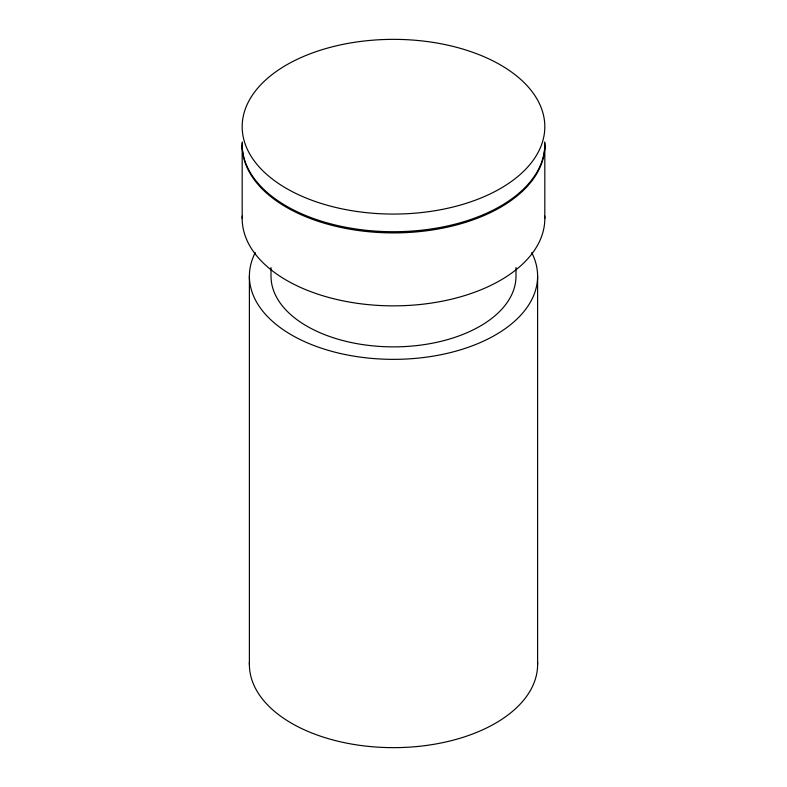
<?xml version="1.0" encoding="UTF-8"?>
<svg xmlns="http://www.w3.org/2000/svg" width="787" height="787" viewBox="0 0 787 787"><rect width="100%" height="100%" fill="white"/><g stroke="black" fill="none" stroke-linecap="round" stroke-linejoin="round"><path stroke-width="1.18" d="M544.82 145.536L544.82 218.491M537.61 276.148L537.61 664.444M515.997 267.57L515.997 276.148A122.497 70.722 0 0 1 393.5 346.87A122.497 70.722 0 0 1 271.003 276.148L271.003 267.57M249.39 276.148L249.39 664.444M242.18 145.536L242.18 218.491M544.761 141.975A151.32 87.357 0 0 1 393.5 231.722A151.32 87.357 0 0 1 242.239 141.975M544.761 216.1A151.32 87.357 0 0 1 393.5 305.858A151.32 87.357 0 0 1 242.239 216.1M544.761 143.155A151.32 87.357 0 0 1 393.5 232.903A151.32 87.357 0 0 1 242.239 143.155M537.551 662.044A144.11 83.206 0 0 1 393.5 747.65A144.11 83.206 0 0 1 249.449 662.044M531.737 252.637A144.11 83.206 0 0 1 393.5 359.354A144.11 83.206 0 0 1 255.263 252.637M286.507 188.487A151.32 87.357 0 0 0 539.656 149.323A151.32 87.357 0 0 0 354.337 42.331A151.32 87.357 0 0 0 286.507 188.487"/></g></svg>
